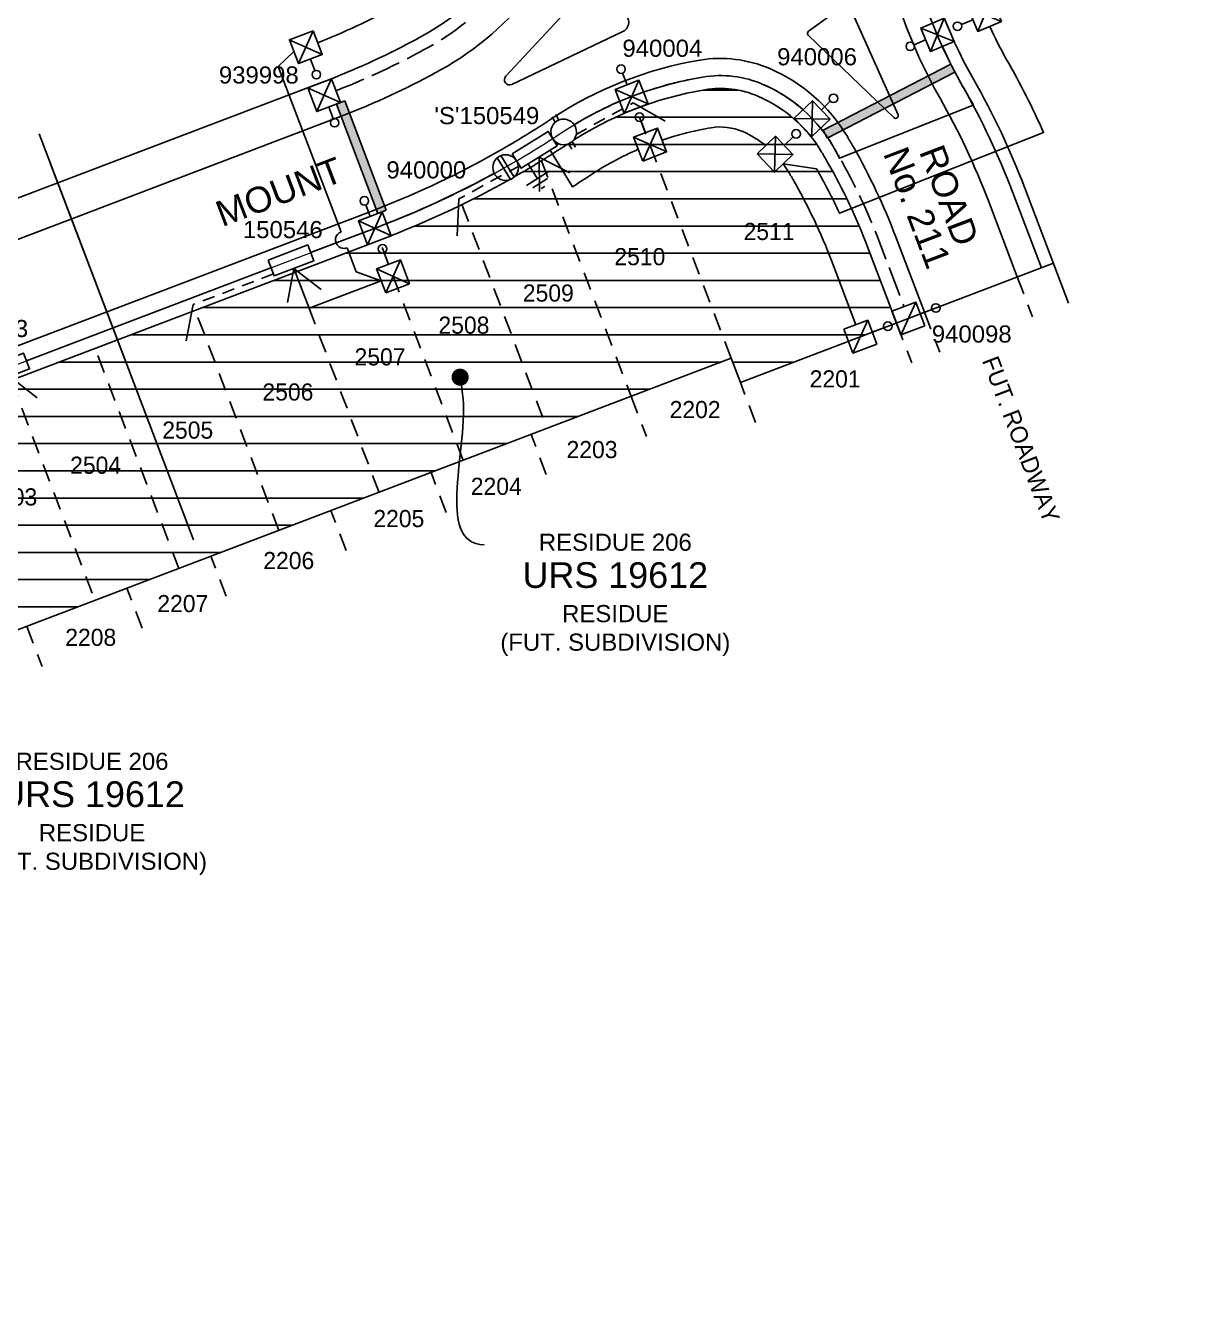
# Model space of a CAD drawing. Header units: metres. Extents: x 303798 to 304438, y 6274082 to 6274908.
# Drawn here: x 304257 to 304393.6, y 6274457.4 to 6274607.6 of the extents above; entities that cross this region are included whole.
import ezdxf
from ezdxf import colors
from ezdxf.entities.mleader import LeaderData, LeaderLine
from ezdxf.enums import TextEntityAlignment as Align
from ezdxf.math import Vec2, Vec3

# ---------------------------------------------------------------- set-up
doc = ezdxf.new("R2010")
doc.units = ezdxf.units.M
doc.header["$LTSCALE"] = 0.7
for name, pattern in [('Cable Exist OH', [1, 1, 0]), ('Cable Exist UG', [8.2, 4, -1.2, 1.8, -1.2]), ('Dash', [5, 3, -2]), ('IE Trench LV', [6.5, 5, -1.5])]:
    doc.linetypes.add(name, pattern=pattern)
doc.layers.get('0').update_dxf_attribs({"color": 6})
for name, color, linetype in [('_User Miscellaneous1', 3, 'Continuous'), ('_User Miscellaneous11', 7, 'Continuous'), ('_User Miscellaneous2', 7, 'Continuous'), ('_User Miscellaneous4', 7, 'Continuous'), ('_User Miscellaneous7', 150, 'Continuous'), ('_User Miscellaneous8', 7, 'Continuous'), ('_User Miscellaneous9', 8, 'Continuous'), ('Cadastre Developer_SP_NEW', 4, 'Continuous'), ('Cadastre Roads_SP_NEW', 8, 'Continuous'), ('Duct_SP_NEW', 2, 'Continuous'), ('Equip_LV_NEW', 5, 'Continuous'), ('Mains_HV_NEW_V17', 2, 'Continuous'), ('Mains_LV_NEW_R6', 2, 'Continuous'), ('Mains_LV_NEW_T84', 2, 'Continuous'), ('Services_SP_NEW_UG', 2, 'Continuous'), ('SupportsUG_SP_LV_NEW', 2, 'Continuous'), ('SupportsUG_SP_LV_SL_NEW', 2, 'Continuous'), ('Trench_SP_NEW', 2, 'Continuous')]:
    doc.layers.add(name, color=color, linetype=linetype)
doc.layers.add('_User Miscellaneous5', color=7, linetype='Continuous', lineweight=35)
doc.layers.add('_User Notes', color=7, linetype='Continuous', plot=False)
doc.styles.add('ARIAL', font='arial.ttf', dxfattribs={"height": 2})
doc.styles.add('Dot', font='dotfont.shx', dxfattribs={"height": 2})
doc.styles.add('POLE_LABEL', font='arial.ttf')
doc.styles.add('SL_LABEL', font='arial.ttf')
doc.styles.get("Standard").update_dxf_attribs({"font": 'arial.ttf'})
doc.styles.add('style1', font='iso3098b.shx')
doc.linetypes.add('Cable New UG', pattern='A,8,-1,["x",style1,S=3.5,R=0,X=0.35,Y=-1],-3.5', length=12.5)
doc.linetypes.add('Cable Z', pattern='A,8,-1,["Z",Standard,S=2.5,R=0,X=0.35,Y=-1.25],-3.5', length=12.5)
doc.linetypes.add('IE Trench HV', pattern='A,8,-2,["/",style1,S=2.5,R=0,X=0.1,Y=-1],-4.5', length=14.5)

# ---------------------------------------------------------------- blocks, each defined once
blk = doc.blocks.new('*U94')
at = {"layer": '_User Miscellaneous7', "lineweight": -3}
for points in [[(-1.332267629550188e-15, -3.029999999999887), (-1.243483668898065e-15, -1.579999999999888)], [(-1.485000000000056, -3.029999999999889), (1.5, -6.014999999999663)]]:
    blk.add_lwpolyline(points, dxfattribs=at)
blk.add_lwpolyline([(-1.485000000000057, -6), (1.485000000000055, -6), (1.485000000000055, -3.029999999999889), (-1.485000000000057, -3.029999999999889)], close=True, dxfattribs=at)
blk.add_circle((-1.212868510052506e-15, -1.079999999999888), 0.5, dxfattribs=at)
at = {"layer": '_User Miscellaneous8', "color": 2, "lineweight": -3}
blk.add_lwpolyline([(-1.485000000000056, 0), (1.485000000000056, 0), (1.485000000000056, 2.970000000000111), (-1.485000000000056, 2.970000000000111)], close=True, dxfattribs=at)
at = {"layer": '_User Miscellaneous9', "color": 2, "lineweight": -3}
blk.add_lwpolyline([(-1.485000000000056, 2.970000000000111), (1.5, -0.01499999999966328)], dxfattribs=at)
at = {"style": 'POLE_LABEL', "flags": 9}
blk.add_attdef('STRUCTURE_PLANT_NUMBER', text='', height=0.2, dxfattribs=at).set_placement((1.640862796996714, 1.727127653827495), align=Align.MIDDLE_LEFT)
for tag, flags, p in [('STREET_CODE', 9, (1.640862796996714, 1.485000000000337)), ('STATE', 9, (1.640862796996714, 0.4850000000003367)), ('OWNED_BY', 9, (1.640862796996714, 1.085000000000337)), ('OPERATED_BY', 9, (1.640862796996714, 0.8850000000003366)), ('COLUMN_TYPE', 9, (1.640862796996714, 1.285000000000337)), ('USAGE', 9, (1.640862796996714, 0.2850000000003368)), ('MAINTAINED_BY', 9, (1.640862796996714, 0.6850000000003367)), ('LEGEND', 9, (1.640862796996714, 0.0850000000003368)), ('Z', 1, (1.640862796996714, -1.314999999999664)), ('SUBURB', 9, (1.640862796996714, -0.3149999999996631)), ('STREETNAME', 9, (1.640862796996714, -0.5149999999996631)), ('PARENT', 9, (1.640862796996714, -0.1149999999996631)), ('LOCATION', 9, (1.640862796996714, -0.714999999999663)), ('NOTES', 9, (1.640862796996714, -0.9149999999996632)), ('LABEL_ALIGNMENT', 9, (1.640862796996714, -1.114999999999663))]:
    blk.add_attdef(tag, text='', height=0.2, dxfattribs=dict(flags=flags)).set_placement(p, align=Align.MIDDLE_LEFT)
at = {"layer": '_User Miscellaneous5', "style": 'ARIAL', "flags": 8}
blk.add_attdef('ASSET_NUM', text='', height=2, dxfattribs=at).set_placement((2, 3.485000000000337), align=Align.MIDDLE_LEFT)
blk = doc.blocks.new('*U51')
at = {"layer": '_User Miscellaneous8', "color": 2}
blk.add_line((0, 0), (-0.0001193550469027471, 1.450000000000001), dxfattribs=at)
blk.add_circle((-0.0001193550469027471, 1.950000000000001), 0.4999999999999998, dxfattribs=at)
for tag, p, flags in [('Z', (0, 0), 1), ('OPERATED_BY', (-6.25491469344312e-17, -9.607168363308126), 9)]:
    blk.add_attdef(tag, p, '', height=0.2, dxfattribs=dict(flags=flags))
at = {"style": 'SL_LABEL', "flags": 9}
blk.add_attdef('STREET_CODE', text='', height=0.2, dxfattribs=at).set_placement((0, -0.2), align=Align.MIDDLE_LEFT)
at = {"flags": 9}
for tag, p in [('OPERATING_VOLTAGE', (0, -1.4)), ('ORIENTATION', (0, -1.6)), ('CONSTRUCTED_VOLTAGE', (0, -0.4)), ('CONTROL_TYPE', (0, -0.6000000000000001)), ('LANTERN_PURPOSE', (0, -0.8)), ('LANTERN_TYPE', (0, -1)), ('NO_PHASES', (0, -1.2)), ('STATE', (0, -2)), ('OWNED_BY', (0, -1.8)), ('CEXIST', (0, -2.4)), ('CNEW', (0, -2.6)), ('CNUMBER', (0, -2.8)), ('CREMOVE', (0, -3)), ('USAGE', (0, -2.2)), ('CREPLACE', (0, -3.200000000000001)), ('LKINGHEIGHT', (0, -3.400000000000001)), ('LBRACKET', (0, -3.600000000000001)), ('LBRACKETVOCAB', (0, -3.800000000000001)), ('LCATEGORY', (0, -4.000000000000001)), ('LCHARGE1', (0, -4.200000000000001)), ('LCHARGE1PERCENT', (0, -4.400000000000001)), ('LCHARGE2', (0, -4.600000000000001)), ('LCHARGE2PERCENT', (0, -4.800000000000002)), ('LCHARGE3', (0, -5.000000000000002)), ('LCHARGE3PERCENT', (0, -5.200000000000002)), ('LEXIST', (0, -5.400000000000002)), ('LLAMP', (0, -5.600000000000002)), ('LLAMPVOCAB', (0, -5.800000000000002)), ('LMAST', (0, -6.000000000000003)), ('LMASTVOCAB', (0, -6.200000000000003)), ('LNEW', (0, -6.400000000000003)), ('LANTNUMBER', (0, -6.600000000000003)), ('LOUTREACH', (0, -7.000000000000004)), ('LOUTREACHVOCAB', (0, -7.200000000000004)), ('LRATECODE', (0, -7.400000000000004)), ('LREMOVE', (0, -7.600000000000004)), ('SUBURB', (0, -8.600000000000001)), ('STREETNAME', (0, -8.8)), ('LREPLACE', (0, -7.800000000000004)), ('LTYPE', (0, -8.000000000000004)), ('LTYPEVOCAB', (0, -8.200000000000003)), ('LEGEND', (0, -8.400000000000002)), ('LOCATION', (0, -9)), ('NOTES', (0, -9.2)), ('MAINTAINED_BY', (-1.09529950305501e-16, -9.862919944927576))]:
    blk.add_attdef(tag, text='', height=0.2, dxfattribs=at).set_placement(p, align=Align.MIDDLE_LEFT)
at = {"layer": '_User Notes', "style": 'SL_LABEL', "flags": 8}
blk.add_attdef('ASSET_NUM', text='', height=2.5, dxfattribs=at).set_placement((2, 2), align=Align.MIDDLE_LEFT)
at = {"layer": '_User Notes', "flags": 8}
blk.add_attdef('LNUMBER', text='', height=2.5, dxfattribs=at).set_placement((1.2, -2.8), align=Align.MIDDLE_LEFT)
blk = doc.blocks.new('*U150')
at = {"layer": '_User Miscellaneous7', "lineweight": -3}
for points in [[(-1.332267629550188e-15, -3.029999999999887), (-1.243483668898065e-15, -1.579999999999888)], [(-1.485000000000056, -3.029999999999889), (1.5, -6.014999999999663)], [(1.485000000000055, -3.029999999999891), (-1.485000000000058, -5.99999999999972)]]:
    blk.add_lwpolyline(points, dxfattribs=at)
blk.add_lwpolyline([(-1.485000000000057, -6), (1.485000000000055, -6), (1.485000000000055, -3.029999999999889), (-1.485000000000057, -3.029999999999889)], close=True, dxfattribs=at)
blk.add_circle((-1.212868510052506e-15, -1.079999999999888), 0.5, dxfattribs=at)
at = {"layer": '_User Miscellaneous8', "color": 2, "lineweight": -3}
blk.add_lwpolyline([(-1.485000000000056, 0), (1.485000000000056, 0), (1.485000000000056, 2.970000000000111), (-1.485000000000056, 2.970000000000111)], close=True, dxfattribs=at)
at = {"layer": '_User Miscellaneous9', "color": 2, "lineweight": -3}
for points in [[(-1.485000000000056, 2.970000000000111), (1.5, -0.01499999999966328)], [(1.485000000000057, 2.970000000000111), (-1.485000000000056, -0.01499999999966306)]]:
    blk.add_lwpolyline(points, dxfattribs=at)
at = {"style": 'POLE_LABEL', "flags": 9}
blk.add_attdef('STRUCTURE_PLANT_NUMBER', text='', height=0.2, dxfattribs=at).set_placement((1.640862796996714, 1.727127653827495), align=Align.MIDDLE_LEFT)
for tag, flags, p in [('STREET_CODE', 9, (1.640862796996714, 1.485000000000337)), ('STATE', 9, (1.640862796996714, 0.4850000000003367)), ('OWNED_BY', 9, (1.640862796996714, 1.085000000000337)), ('OPERATED_BY', 9, (1.640862796996714, 0.8850000000003366)), ('COLUMN_TYPE', 9, (1.640862796996714, 1.285000000000337)), ('USAGE', 9, (1.640862796996714, 0.2850000000003368)), ('MAINTAINED_BY', 9, (1.640862796996714, 0.6850000000003367)), ('LEGEND', 9, (1.640862796996714, 0.0850000000003368)), ('Z', 1, (1.640862796996714, -1.314999999999664)), ('SUBURB', 9, (1.640862796996714, -0.3149999999996631)), ('STREETNAME', 9, (1.640862796996714, -0.5149999999996631)), ('PARENT', 9, (1.640862796996714, -0.1149999999996631)), ('LOCATION', 9, (1.640862796996714, -0.714999999999663)), ('NOTES', 9, (1.640862796996714, -0.9149999999996632)), ('LABEL_ALIGNMENT', 9, (1.640862796996714, -1.114999999999663))]:
    blk.add_attdef(tag, text='', height=0.2, dxfattribs=dict(flags=flags)).set_placement(p, align=Align.MIDDLE_LEFT)
at = {"layer": '_User Miscellaneous5', "style": 'ARIAL', "flags": 8}
blk.add_attdef('ASSET_NUM', text='', height=2, dxfattribs=at).set_placement((2, 3.485000000000337), align=Align.MIDDLE_LEFT)
blk = doc.blocks.new('*U160')
at = {"lineweight": -3}
blk.add_lwpolyline([(-2.269741741257343, 2.678431897353252), (2.664668677332051, 2.285884039230933), (2.507649534058751, 0.3121198714888059), (-2.426760884530644, 0.7046677296111254)], close=True, dxfattribs=at)
for tag, flags, p in [('STREET_CODE', 9, (1.5, 3.5)), ('OWNED_BY', 9, (1.5, 3.3)), ('OPERATED_BY', 9, (1.5, 3.1)), ('STATE', 9, (1.5, 2.7)), ('SUPPORT_TYPE', 9, (1.5, 2.5)), ('SUBURB', 9, (1.5, 1.7)), ('STREETNAME', 9, (1.5, 1.5)), ('USAGE', 9, (1.5, 2.3)), ('MAINTAINED_BY', 9, (1.5, 2.9)), ('LEGEND', 9, (1.5, 2.1)), ('PARENT', 9, (1.5, 1.9)), ('Z', 1, (1.5, 0.8999999999999999)), ('LOCATION', 9, (1.5, 1.3)), ('NOTES', 9, (1.5, 1.1))]:
    blk.add_attdef(tag, text='', height=0.2, dxfattribs=dict(flags=flags)).set_placement(p, align=Align.MIDDLE_LEFT)
at = {"layer": '_User Miscellaneous4', "style": 'ARIAL', "flags": 8}
blk.add_attdef('ASSET_NUM', text='', height=2, dxfattribs=at).set_placement((2, 5.5), align=Align.MIDDLE_LEFT)
blk = doc.blocks.new('A$C1B2C29DD')
at = {"layer": 'Services_SP_NEW_UG', "color": 2, "flags": 128}
for points in [[(0, 0), (-2.099835655535571, 3.443969587795436)], [(0, 0), (2.100164344301447, 3.443969586864114)]]:
    blk.add_lwpolyline(points, dxfattribs=at)
blk = doc.blocks.new('*U161')
at = {"layer": 'Services_SP_NEW_UG', "color": 2, "flags": 128}
blk.add_lwpolyline([(-12.39604850631105, -2.505189682495449), (-15.1349093271153, 0.8290446428751113)], dxfattribs=at)
at = {"layer": 'Services_SP_NEW_UG', "color": 2, "linetype": 'Dash', "ltscale": 0.7, "flags": 128}
blk.add_lwpolyline([(-2.344658432524632, -1.087958543766132), (-12.39604850631105, -2.505189682495449)], dxfattribs=at)
blk = doc.blocks.new('*U49')
at = {"lineweight": -3}
blk.add_lwpolyline([(-2.475000000253518, 2.489999999901675), (2.47499999974648, 2.490000000405661), (2.474999999948074, 0.5100000000983247), (-2.475000000051924, 0.5099999995943391)], close=True, dxfattribs=at)
for tag, flags, p in [('STREET_CODE', 9, (1.5, 3.5)), ('OWNED_BY', 9, (1.5, 3.3)), ('OPERATED_BY', 9, (1.5, 3.1)), ('STATE', 9, (1.5, 2.7)), ('SUPPORT_TYPE', 9, (1.5, 2.5)), ('SUBURB', 9, (1.5, 1.7)), ('STREETNAME', 9, (1.5, 1.5)), ('USAGE', 9, (1.5, 2.3)), ('MAINTAINED_BY', 9, (1.5, 2.9)), ('LEGEND', 9, (1.5, 2.1)), ('PARENT', 9, (1.5, 1.9)), ('Z', 1, (1.5, 0.8999999999999999)), ('LOCATION', 9, (1.5, 1.3)), ('NOTES', 9, (1.5, 1.1))]:
    blk.add_attdef(tag, text='', height=0.2, dxfattribs=dict(flags=flags)).set_placement(p, align=Align.MIDDLE_LEFT)
at = {"layer": '_User Miscellaneous4', "style": 'ARIAL', "flags": 8}
blk.add_attdef('ASSET_NUM', text='', height=2, dxfattribs=at).set_placement((2, 5.5), align=Align.MIDDLE_LEFT)
blk = doc.blocks.new('*U159')
at = {"layer": 'Services_SP_NEW_UG', "color": 2, "flags": 128}
blk.add_lwpolyline([(12.50924419110855, -0.7500000009313226), (14.75576176115759, 2.933970131911337)], dxfattribs=at)
at = {"layer": 'Services_SP_NEW_UG', "color": 2, "linetype": 'Dash', "ltscale": 0.7, "flags": 128}
blk.add_lwpolyline([(2.472838685207535, -0.7500000009313226), (12.50924419110855, -0.7500000009313226)], dxfattribs=at)
blk = doc.blocks.new('_Dot')
at = {"color": 0, "linetype": 'ByBlock', "lineweight": -2}
blk.add_line((-0.5, 0), (-1, 0), dxfattribs=at)
at = {"color": 0, "linetype": 'ByBlock', "const_width": 0.5}
blk.add_lwpolyline([(-0.25, 0, 1), (0.25, 0, 1)], format="xyb", close=True, dxfattribs=at)
blk = doc.blocks.new('*U100')
blk.add_wipeout([(-1.0561652814684355, -0.4433302795005014), (-1.1802729356424702, -0.5840350457633803), (-1.2857669805605465, -0.7391851265255114), (-1.3709837121152195, -0.9063337123311115), (-1.434579211543863, -1.0828447701322994), (-1.4755505398303783, -1.2659346151049564), (-1.493251554652601, -1.4527158110212919), (-1.4874031004327124, -1.640242706844027), (-1.4580974107874554, -1.8255578914028994), (-1.4057966539489077, -2.0057388335354904), (-1.33132564409537, -2.1779439721494915), (-1.2358588335390583, -2.339457529338597), (-1.1209017909115528, -2.4877323398224114), (-0.9882674574470995, -2.620430021264527), (-0.8400475558163417, -2.735457851958849), (-0.6785796024102748, -2.831001774301032), (-0.5064100433103919, -2.9055550035605684), (-0.32625409531280763, -2.9579417907760943), (-0.1409529253373908, -2.98733596501887), (0.04657115647179316, -2.99327396260186), (0.2333607833231564, -2.975662137755992), (0.41647017121853835, -2.93477823947988), (0.593011575726583, -2.8712670312721946), (0.7602008334374752, -2.786130122826128), (0.9154012698830927, -2.680710174046199), (1.0561652814684412, -2.5566697204994906), (1.180272935642475, -2.4159649542366117), (1.285766980560551, -2.2608148734744797), (1.370983712115223, -2.09366628766888), (1.434579211543866, -1.9171552298676917), (1.4755505398303803, -1.7340653848950343), (1.4932515546526024, -1.5472841889786988), (1.4874031004327126, -1.359757293155964), (1.458097410787455, -1.1744421085970917), (1.4057966539489064, -0.9942611664645007), (1.331325644095368, -0.8220560278505), (1.2358588335390557, -0.6605424706613952), (1.1209017909115497, -0.5122676601775815), (0.9882674574470955, -0.37956997873546694), (0.8400475558163374, -0.2645421480411452), (0.6785796024102699, -0.16899822569896283), (0.5064100433103869, -0.09444499643942716), (0.32625409531280236, -0.04205820922390213), (0.14095292533738527, -0.012664034981126449), (-0.04657115647179868, -0.0067260373981374855), (-0.23336078332316162, -0.024337862244006025), (-0.41647017121854235, -0.06522176052011819), (-0.5930115757265856, -0.12873296872780404), (-0.7602008334374762, -0.2138698771738703), (-0.9154012698830924, -0.31928982595379907)])
for p, q in [((-1.479020000000004, -1.249999999999997), (1.479019999999998, -1.249999999999998)), ((-1.479020000000004, -1.749999999999997), (1.479019999999998, -1.749999999999998))]:
    blk.add_line(p, q)
blk.add_circle((0, -1.5), 1.5)
for tag, flags, p in [('ACTUAL_STATUS', 9, (1.5, 0)), ('STATE', 9, (1.5, -1)), ('SWITCH_TYPE', 9, (1.5, -1.2)), ('OPERATING_VOLTAGE', 9, (1.5, -0.6000000000000001)), ('ORIENTATION', 9, (1.5, -0.8)), ('CONSTRUCTED_VOLTAGE', 9, (1.5, -0.2)), ('USAGE', 9, (1.5, -1.4)), ('NO_PHASES', 9, (1.5, -0.4)), ('NOTES', 9, (1.5, -1.6)), ('TYPE', 9, (1.5, -2.6)), ('Z', 1, (1.5, -2.8)), ('OWNED_BY', 9, (1.5, -1.8)), ('OPERATED_BY', 9, (1.5, -2)), ('MAINTAINED_BY', 9, (1.5, -2.2)), ('NUMBER_OF_PHASES', 9, (1.5, -2.4))]:
    blk.add_attdef(tag, text='', height=0.2, dxfattribs=dict(flags=flags)).set_placement(p, align=Align.MIDDLE_LEFT)
blk = doc.blocks.new('*U101')
blk.add_wipeout([(-1.16781979291914, -0.5682098244421976), (-1.2753954607472182, -0.7219238991556574), (-1.3628573802749944, -0.887908698779567), (-1.4288262247842973, -1.0635465438693417), (-1.4722616261893378, -1.246067520686954), (-1.492478582262907, -1.4325931643952434), (-1.489158259530701, -1.620181854167912), (-1.4623530214656708, -1.8058752043071928), (-1.4124856026847754, -1.9867447197535584), (-1.3403424421715415, -2.159937980202209), (-1.2470612806634975, -2.3227236244752305), (-1.1341132178010909, -2.472534425719007), (-1.0032795120075635, -2.607007778105289), (-0.8566234889795473, -2.7240229565364578), (-0.6964580018082551, -2.8217345617471747), (-0.5253089559046028, -2.8986016233531835), (-0.3458754739619754, -2.9534119018747997), (-0.16098732917897446, -2.985301006477665), (0.026439681954347923, -2.993766026932564), (0.2134497235089498, -2.978673464810165), (0.39709353541513115, -2.940261338830997), (0.5744749450556361, -2.879135431168045), (0.7427965416379158, -2.7962597338999995), (0.8994037930334197, -2.6929412462803204), (1.0418269093350034, -2.5708093625782418), (1.167819792919145, -2.4317901755577975), (1.275395460747223, -2.2780761008443364), (1.3628573802749981, -2.112091301220427), (1.4288262247843002, -1.9364534561306517), (1.47226162618934, -1.7539324793130389), (1.4924785822629085, -1.5674068356047495), (1.4891582595307011, -1.3798181458320808), (1.4623530214656706, -1.1941247956928005), (1.4124856026847743, -1.013255280246435), (1.3403424421715397, -0.8400620197977844), (1.2470612806634955, -0.6772763755247633), (1.134113217801088, -0.5274655742809875), (1.00327951200756, -0.3929922218947066), (0.8566234889795431, -0.2759770434635387), (0.6964580018082507, -0.17826543825282215), (0.5253089559045979, -0.10139837664681384), (0.34587547396197027, -0.046588098125198485), (0.16098732917896916, -0.014698993522333836), (-0.026439681954353214, -0.00623397306743545), (-0.21344972350895505, -0.021326535189835738), (-0.39709353541513503, -0.05973866116900339), (-0.5744749450556385, -0.12086456883195584), (-0.7427965416379166, -0.2037402661000014), (-0.8994037930334196, -0.30705875371968006), (-1.0418269093350023, -0.4291906374217582)])
for p, q in [((-1.473103866215909, -1.251000000000014), (-2.220103866215937, -1.251000000000014)), ((1.473103866215908, -1.251000000000015), (2.220103866215936, -1.251000000000015)), ((-1.473103866215909, -1.748999999999985), (-2.220103866215937, -1.748999999999985)), ((1.473103866215908, -1.748999999999986), (2.220103866215936, -1.748999999999986))]:
    blk.add_line(p, q)
blk.add_lwpolyline([(1.493999999999914, -1.5, 1), (-1.493999999999915, -1.5, 1)], format="xyb", close=True)
for tag, p, flags in [('Z', (0, 0), 1), ('ORIENTATION', (0, 0), 9), ('USAGE', (0, -0.2), 9), ('NOTES', (0, -0.4), 9)]:
    blk.add_attdef(tag, p, '', height=0.2, dxfattribs=dict(flags=flags))
blk = doc.blocks.new('Earth')
for p, q in [((0, -2.044043321), (0, 0)), ((-1.5, -2.044043321), (1.5, -2.044043321)), ((-1, -2.644043320999998), (1, -2.644043320999998)), ((-0.25, -3.244043320999999), (0.25, -3.244043320999999))]:
    blk.add_line(p, q)
blk = doc.blocks.new('*U187')
at = {"layer": 'Services_SP_NEW_UG', "color": 2, "flags": 128}
blk.add_lwpolyline([(10.61061010264513, 0.7056119355710684), (12.33301150074962, 4.661848854162206)], dxfattribs=at)
at = {"layer": 'Services_SP_NEW_UG', "color": 2, "linetype": 'Dash', "ltscale": 0.7, "flags": 128}
blk.add_lwpolyline([(2.551354781543504, -0.4053416707378091), (10.61061010264513, 0.7056119355710684)], dxfattribs=at)

msp = doc.modelspace()

# ---------------------------------------------------------------- hatches: boundary and pattern name
at = {"layer": '_User Miscellaneous11'}
h = msp.add_hatch(color=256, dxfattribs=at)
h.dxf.hatch_style = 1
h.paths.add_polyline_path([(304350.1251349893, 6274595.427859612), (304350.6025038332, 6274594.503890464), (304365.509832781, 6274602.205764927), (304365.0324639371, 6274603.129734075)])
h = msp.add_hatch(dxfattribs=at)
h.set_pattern_fill('ANSI31', color=3, angle=315)
h.set_pattern_definition([(0, (0, 0), (1.110223024625157e-15, 3.175), [])])
edge = h.paths.add_edge_path()
edge.add_line((304228.6395188274, 6274526.649127177), (304339.3953453249, 6274568.7846242))
edge.add_line((304339.3953453249, 6274568.7846242), (304340.4620690001, 6274565.980671002))
edge.add_line((304340.4620690001, 6274565.980671002), (304358.6877059998, 6274572.914357001))
edge.add_line((304358.6877059998, 6274572.914357001), (304355.3082207931, 6274581.797559532))
edge.add_arc((304289.2285811446, 6274556.658521682), 70.70000000075456, 20.82858950093782, 29.67787533397232)
edge.add_line((304350.6543509969, 6274591.663732696), (304350.6543072404, 6274591.663809478))
edge.add_arc((304289.22858113, 6274556.658521709), 70.69999999994053, 29.67794692865807, 30.80997733395643)
edge.add_arc((304336.1658658796, 6274584.649838227), 16.04999999935562, 30.80997735630256, 66.71619210018127)
edge.add_arc((304338.1422955257, 6274589.242628867), 11.04999999848923, 66.71619210980853, 99.45441311312356)
edge.add_arc((304343.0701802424, 6274559.650130622), 41.05000000088207, 99.45441310053744, 123.5760526214781)
edge.add_arc((304259.9173812806, 6274684.918811955), 109.3050148737832, 302.3273033042632, 303.57602395723063, ccw=False)
edge.add_arc((304259.9201091649, 6274684.914603557), 109.2999999983314, 298.91163521684234, 302.327274672163, ccw=False)
edge.add_line((304312.7623042542, 6274589.2370596), (304312.7622085767, 6274589.237006756))
edge.add_arc((304259.92010916, 6274684.914603558), 109.30000000252, 290.86811877145675, 298.91157792285, ccw=False)
edge.add_line((304298.8547499474, 6274582.784374207), (304222.5998371389, 6274553.774242012))
edge.add_line((304222.5998371389, 6274553.774242012), (304220.2835300001, 6274548.613378))
edge.add_line((304220.2835300001, 6274548.613378), (304228.6395188276, 6274526.649127177))
h.paths.add_polyline_path([(304340.4889875245, 6274582.245274971), (304345.9889875249, 6274582.245274971), (304345.9889875249, 6274584.945274972), (304340.4889875245, 6274584.945274972)], flags=24)
h.paths.add_polyline_path([(304325.4013006559, 6274579.303974536), (304331.5013006562, 6274579.303974536), (304331.5013006562, 6274582.003974537), (304325.4013006559, 6274582.003974537)], flags=24)
h.paths.add_polyline_path([(304314.7142174058, 6274575.057568842), (304321.4142174062, 6274575.057568842), (304321.4142174062, 6274577.757568843), (304314.7142174058, 6274577.757568843)], flags=24)
h.paths.add_polyline_path([(304304.8640338928, 6274571.307568842), (304311.5240338931, 6274571.307568842), (304311.5240338931, 6274574.007568843), (304304.8640338928, 6274574.007568843)], flags=24)
h.paths.add_polyline_path([(304295.0640338928, 6274567.607568842), (304301.7640338932, 6274567.607568842), (304301.7640338932, 6274570.307568843), (304295.0640338928, 6274570.307568843)], flags=24)
h.paths.add_polyline_path([(304284.3090338928, 6274563.507568842), (304290.9890338932, 6274563.507568842), (304290.9890338932, 6274566.207568843), (304284.3090338928, 6274566.207568843)], flags=24)
h.paths.add_polyline_path([(304272.6115338928, 6274559.057568842), (304279.2915338932, 6274559.057568842), (304279.2915338932, 6274561.757568843), (304272.6115338928, 6274561.757568843)], flags=24)
h.paths.add_polyline_path([(304261.8562949346, 6274554.957568842), (304268.556294935, 6274554.957568842), (304268.556294935, 6274557.657568843), (304261.8562949346, 6274557.657568843)], flags=24)
h.paths.add_polyline_path([(304252.0640338928, 6274551.257568842), (304258.6840338932, 6274551.257568842), (304258.6840338932, 6274553.957568843), (304252.0640338928, 6274553.957568843)], flags=24)
h.paths.add_polyline_path([(304242.2623998075, 6274547.507568842), (304248.9623998079, 6274547.507568842), (304248.9623998079, 6274550.207568843), (304242.2623998075, 6274550.207568843)], flags=24)
h.paths.add_polyline_path([(304229.3540338928, 6274542.207568842), (304235.4540338932, 6274542.207568842), (304235.4540338932, 6274544.907568843), (304229.3540338928, 6274544.907568843)], flags=24)
h = msp.add_hatch(color=256, dxfattribs=at)
h.dxf.hatch_style = 1
h.paths.add_polyline_path([(304298.1522255016, 6274585.694781229), (304299.124259836, 6274586.06457746), (304294.2671322006, 6274598.831865038), (304293.2950978662, 6274598.462068806)])

# ---------------------------------------------------------------- linework, layer by layer
at = {"layer": '_User Miscellaneous1', "color": 2, "flags": 128}
msp.add_lwpolyline([(304274.6997565641, 6274552.60656934), (304258.5901436502, 6274594.978291619)], dxfattribs=at)
at = {"layer": '_User Miscellaneous2', "color": 2, "flags": 128}
msp.add_lwpolyline([(304276.6081509154, 6274547.587084646), (304259.8446316681, 6274591.678720227)], dxfattribs=at)
at = {"layer": 'Cadastre Developer_SP_NEW', "color": 8, "linetype": 'Dash'}
for p, q in [((304339.3953453249, 6274568.7846242), (304328.2995449927, 6274597.950663704)), ((304307.9575328206, 6274586.73672454), (304317.89843, 6274560.606425)), ((304308.084623, 6274556.872901), (304298.306345, 6274582.575747)), ((304298.270817, 6274553.139376001), (304288.492539, 6274578.842222)), ((304286.587714, 6274548.694704), (304276.809436, 6274574.39755)), ((304274.904612, 6274544.250032), (304265.126333, 6274569.952878)), ((304255.312527, 6274566.219353), (304265.090805, 6274540.516507)), ((304342.239936562, 6274561.307429414), (304340.4620689996, 6274565.980671002)), ((304327.712243, 6274564.339948), (304329.4901093078, 6274559.666710115)), ((304317.8070067326, 6274555.222037998), (304316.02914, 6274559.895277)), ((304306.1239045532, 6274550.777366032), (304304.346038, 6274555.450605)), ((304294.4408016453, 6274546.332693789), (304292.662935, 6274551.005933)), ((304280.4210779399, 6274540.999087015), (304278.643211, 6274545.672327)), ((304270.6072721113, 6274537.265562564), (304268.829405, 6274541.938802999)), ((304257.146296, 6274537.494129), (304258.9241633739, 6274532.820888103))]:
    msp.add_line(p, q, dxfattribs=at)
at = {"layer": 'Cadastre Developer_SP_NEW'}
for points in [[(304250.1445020001, 6274090.015899), (304250.1445020001, 6274090.015899), (304164.8024242943, 6274134.451108333, -0.1309128581634644), (304133.4484674423, 6274163.102687082), (304120.6163218541, 6274183.120058878, 0.1309866991054219), (304098.7487420001, 6274203.097039), (303813.6612871489, 6274351.428642238), (303833.9887420001, 6274382.551649, -0.15848069610943), (303938.4146525789, 6274466.630458742), (304215.6304987721, 6274572.093311931), (304291.872874747, 6274601.098669681, 0.03126017650250373), (304302.0732978462, 6274605.73633202, 0.003846230326386521), (304303.2864851888, 6274606.394240401, 0.2137774504197606), (304318.0593361429, 6274626.030871051, -0.3189525170488182), (304336.7493622581, 6274642.741010003, 0.2093755581777437), (304361.0863683324, 6274656.831343163, 0.1477357155156638), (304370.7253444029, 6274684.093528111), (304375.4981748663, 6274786.664539211)], [(304393.5786113568, 6274785.823221015), (304388.422059388, 6274675.005802861, -0.001140627997092661), (304388.4086444878, 6274674.731010999), (304388.4086383473, 6274674.730890845, -0.2011714967644249), (304368.2034695218, 6274632.699989985), (304367.601773936, 6274632.173308906), (304365.9862028591, 6274630.777965056, 0.1259318083794365), (304361.7241000499, 6274624.652033641, 0.1318803790644011), (304361.2294178029, 6274619.46460719, 0.08792643031406669), (304367.6832772926, 6274601.368147631, -0.03863149415453542), (304373.6273288144, 6274588.766797747), (304378.784680054, 6274575.210360561)], [(304228.6395188276, 6274526.649127177), (304220.2835300001, 6274548.613378), (304222.5998371389, 6274553.774242012), (304298.8547499474, 6274582.784374207, 0.03511062831369914), (304312.7622085767, 6274589.237006756), (304312.7623042542, 6274589.2370596, 0.01490464217256728), (304318.3687936348, 6274592.555298215, 0.00544862562575161), (304320.3677497944, 6274593.851039262, -0.1056408809581134), (304336.3271913189, 6274600.142532384, -0.1438270527247885), (304342.5102050367, 6274599.39269618, -0.1579649866837261), (304349.9507409019, 6274592.870526799, -0.004939454621984435), (304350.6543072404, 6274591.663809478), (304350.6543509969, 6274591.663732696, -0.03863149415114471), (304355.3082207931, 6274581.797559532), (304358.6877059998, 6274572.914357001)]]:
    msp.add_lwpolyline(points, format="xyb", dxfattribs=at)
at = {"layer": 'Cadastre Developer_SP_NEW', "color": 8, "linetype": 'Dash'}
for points in [[(304317.2450445735, 6274591.853646223), (304327.7122430002, 6274564.339948)], [(304372.8008944396, 6274578.283520071), (304374.5787613314, 6274573.610278228)], [(304361.9589748432, 6274574.158864997), (304363.7368417351, 6274569.485623155)], [(304358.6877059998, 6274572.914357001), (304360.4655728916, 6274568.241115158)]]:
    msp.add_lwpolyline(points, dxfattribs=at)
at = {"layer": 'Cadastre Developer_SP_NEW'}
msp.add_lwpolyline([(304228.6395188274, 6274526.649127177), (304339.3953453249, 6274568.7846242), (304340.4620690001, 6274565.980671002), (304377.0068125975, 6274579.883602188)], dxfattribs=at)
at = {"layer": 'Cadastre Roads_SP_NEW'}
for points in [[(304217.2305805098, 6274567.887394857), (304293.4758562981, 6274596.893856945, 0.03126017650161624), (304304.1880063087, 6274601.764177929, 0.00384623032702824), (304305.4620558925, 6274602.455091747, 0.2137774504189925), (304322.4471474221, 6274625.032316007, -0.318952517038919), (304337.2524106036, 6274638.269215915, 0.3672151394547799), (304372.3296280395, 6274675.552734829, 0.001140627999512658), (304372.3394611836, 6274675.754157721), (304377.4960131525, 6274786.571575875)], [(304389.0834752128, 6274786.032388522), (304383.9269232439, 6274675.214970368, -0.001140627994408068), (304383.9145094557, 6274674.960685361), (304383.9145037597, 6274674.960573906, -0.2011714967764602), (304365.2171833696, 6274636.066307709), (304364.6603904376, 6274635.578931186), (304363.0448193607, 6274634.183587336, 0.1259318083787415), (304357.5083336518, 6274626.225982076, 0.1318803790369585), (304356.792151891, 6274618.715827365, 0.08792643031665055), (304363.7735748268, 6274599.140093182, -0.03863149415137158), (304369.4214111564, 6274587.166717546), (304372.8006065444, 6274578.284276823)], [(304221.3553291207, 6274557.045510846), (304297.6079865188, 6274586.054784114, 0.03511062831392257), (304311.0701010931, 6274592.300790735), (304311.0701937068, 6274592.300841886, 0.0149046421728409), (304316.4971523204, 6274595.512824004, 0.005448625625753608), (304318.4320979901, 6274596.767072886, -0.105640880957176), (304335.7522714345, 6274603.594990512, -0.1438270527249441), (304343.8937057878, 6274602.607649628, -0.1579649866726065), (304352.9567884146, 6274594.66320032, -0.004939454622606119), (304353.6951847699, 6274593.396744518), (304353.6952306926, 6274593.396663935, -0.03863149415387644), (304358.5794900826, 6274583.042066356), (304361.9592181463, 6274574.158225459)]]:
    msp.add_lwpolyline(points, format="xyb", dxfattribs=at)
at = {"layer": 'Cadastre Roads_SP_NEW', "flags": 128}
for points in [[(304323.514788068, 6274612.973687084, -0.4655825995725109), (304323.973405848, 6274612.951239137), (304327.1812611023, 6274608.735146611, -0.4763881895012263), (304326.7405251609, 6274606.924306066), (304313.7649955886, 6274600.769805084, -0.359643208069078), (304313.0240135827, 6274600.95710726, -0.359643206370632), (304313.0681279962, 6274601.720121252), (304323.514788068, 6274612.973687084)], [(304348.3926278767, 6274606.507286875, -0.4688062472694556), (304348.4259053124, 6274606.967289101), (304351.8367977911, 6274609.411713475, -0.4742687140143862), (304353.6309275618, 6274608.926959072), (304358.8753972833, 6274597.221046403, -0.3591253578121885), (304358.7741852498, 6274596.852989316, -0.3591253609433668), (304358.3935874081, 6274596.88223278), (304348.3926278767, 6274606.507286875)]]:
    msp.add_lwpolyline(points, format="xyb", dxfattribs=at)
at = {"layer": 'Duct_SP_NEW'}
for p, q in [((304350.1251349893, 6274595.427859612), (304365.0324639371, 6274603.129734075)), ((304365.0324639371, 6274603.129734075), (304365.2711483591, 6274602.667749501)), ((304365.5098327811, 6274602.205764927), (304365.2711483591, 6274602.667749501)), ((304350.6025038333, 6274594.503890464), (304365.5098327811, 6274602.205764927)), ((304293.29509786615, 6274598.462068806), (304293.7811150334, 6274598.646966922)), ((304298.1522255016, 6274585.694781229), (304293.29509786615, 6274598.462068806)), ((304294.2671322006, 6274598.831865038), (304293.7811150334, 6274598.646966922)), ((304299.12425983604, 6274586.06457746), (304294.2671322006, 6274598.831865038)), ((304350.1251349893, 6274595.427859612), (304350.3638194113, 6274594.965875038)), ((304350.6025038333, 6274594.503890464), (304350.3638194113, 6274594.965875038)), ((304299.12425983604, 6274586.06457746), (304298.6382426688, 6274585.879679345)), ((304298.1522255016, 6274585.694781229), (304298.6382426688, 6274585.879679345))]:
    msp.add_line(p, q, dxfattribs=at)
at = {"layer": 'Mains_LV_NEW_R6', "color": 2, "linetype": 'Cable Z', "flags": 128}
for points in [[(304291.123012758, 6274605.633953079, 0.028581561181552), (304299.9586195679, 6274609.708502179, 0.003846230326002003), (304301.1109164755, 6274610.333390152, 0.1181352847963249), (304309.9057801905, 6274618.360402556, 0.0838203339911475)], [(304345.4734599841, 6274591.488784929), (304349.3510740132, 6274590.921123033), (304349.3511226021, 6274590.921037771, -0.0211456790111784), (304352.0303790481, 6274585.720080666), (304375.8654552478, 6274595.143480377, 0.02499224383564334), (304371.5929797583, 6274603.59620208, -0.0218561580879495), (304369.5756851143, 6274607.525861511, -0.0218561580879495)], [(304331.3151333528, 6274594.258243519, -0.04062853393653088), (304337.0663740265, 6274595.703657648, -0.1438270526636338), (304340.7314183587, 6274595.259184605, -0.06832545970186903), (304343.4217490559, 6274593.636197853, -0.06832545970186903)], [(304318.2521070318, 6274593.072905795), (304320.8743417169, 6274588.815619145, 0.005190390269748905), (304322.8564690175, 6274590.101869137, -0.04435308772039836), (304328.544059446, 6274593.189576403, -0.04435308772039836)], [(304345.4734599834, 6274591.488784929, -0.02399142640270279), (304346.085822671, 6274590.565660845, -0.004939454624633347), (304346.7446075588, 6274589.435750144), (304346.7446491839, 6274589.435677101, -0.03863149415326535), (304351.1023031771, 6274580.19747922), (304353.9538728521, 6274572.701937915)]]:
    msp.add_lwpolyline(points, format="xyb", dxfattribs=at)
for points in [[(304293.8386028944, 6274583.550853508), (304286.4903360554, 6274602.866227167), (304288.3437389213, 6274604.58675362)], [(304298.523809173, 6274577.827783296), (304295.6143603852, 6274578.883165165), (304294.5497508222, 6274581.681557216)], [(304288.3338167343, 6274579.28569147), (304290.1013514301, 6274574.639618049)], [(304290.1013514301, 6274574.639618049), (304298.5184775321, 6274577.841797843)]]:
    msp.add_lwpolyline(points, dxfattribs=at)
at = {"layer": 'Mains_LV_NEW_R6', "color": 2, "linetype": 'Cable Z'}
msp.add_arc((304294.1941768581, 6274582.616205362), 1, 110.8286253810183, 290.828625402838, dxfattribs=at)
at = {"layer": 'Mains_LV_NEW_T84', "linetype": 'Cable New UG', "flags": 128}
for points in [[(304377.3058977632, 6274793.24788541), (304377.1628184472, 6274790.173014257), (304392.2429508033, 6274789.492985309), (304387.3425664131, 6274684.098561784), (304386.9104183493, 6274674.804027011, -0.2011306546153836), (304367.2123817285, 6274633.825947142, -0.001833926151483942), (304365.0078643401, 6274631.915002321, 0.1259751033643294), (304360.3188445839, 6274625.176683119, 0.1318803789941929), (304359.7503291655, 6274619.215013916, 0.0879264303095153), (304366.3800431372, 6274600.625462815)], [(304318.5429794606, 6274594.448033758, 0.002760265479288758), (304319.5381847354, 6274595.100767958, -0.1056408809739127), (304336.0807970829, 6274601.622157296, -0.1438270526629226), (304343.1031339299, 6274600.770533373, -0.1823917968039688), (304352.0233969978, 6274592.169226953), (304367.6371634962, 6274598.342262083, 0.0073382525408841), (304366.3800431372, 6274600.625462815)], [(304297.1026120193, 6274583.722679495), (304298.3213889216, 6274584.186346395, 0.04123059115454409), (304314.3281224638, 6274591.852189929)]]:
    msp.add_lwpolyline(points, format="xyb", dxfattribs=at)
for points in [[(304290.2813622917, 6274581.127628907), (304297.1026120193, 6274583.722679495)], [(304257.1046873553, 6274568.495982715), (304285.6548539703, 6274579.367537484)]]:
    msp.add_lwpolyline(points, dxfattribs=at)
at = {"layer": 'Trench_SP_NEW', "linetype": 'IE Trench LV', "flags": 128}
for points in [[(304293.256579174, 6274600.025741856, 0.02875872627902355), (304302.7782006671, 6274604.412280655, 0.003846230326007085), (304304.0116747667, 6274605.081190486, 0.1200540706300122), (304315.0051152486, 6274615.191342097)], [(304349.8354718873, 6274595.656398615, -0.03505408110746652), (304351.2390469788, 6274593.63881545, -0.004939454623032223), (304351.9575404676, 6274592.406495923), (304351.957583748, 6274592.406419977, -0.03863149415208577), (304356.7101933457, 6274582.3309196), (304359.5617630627, 6274574.835378185)]]:
    msp.add_lwpolyline(points, format="xyb", dxfattribs=at)
at = {"layer": 'Trench_SP_NEW', "linetype": 'IE Trench HV', "flags": 128}
for points in [[(304364.0499596399, 6274605.181900945, 0.02263607282450462), (304366.3800431373, 6274600.625462814, -0.03863149415382756), (304372.2253562617, 6274588.23343768), (304375.6217989882, 6274579.356693336)], [(304329.154678032, 6274599.860344518, -0.04206422346714331), (304336.0807970829, 6274601.622157296, -0.1438270527240362), (304343.1031339297, 6274600.770533373, -0.07943881281905207), (304347.7837609595, 6274597.803811539)], [(304367.6446779949, 6274598.328123971, 0.007383331158267081), (304366.3800431372, 6274600.625462815)], [(304299.159385927, 6274584.509822266, 0.0330248923321493), (304312.0370196551, 6274590.550057033), (304312.0371027681, 6274590.550102937, 0.006111497178809959), (304314.3281107611, 6274591.852208671)]]:
    msp.add_lwpolyline(points, format="xyb", dxfattribs=at)
at = {"layer": 'Trench_SP_NEW', "linetype": 'IE Trench HV', "ltscale": 0.8, "flags": 128}
msp.add_lwpolyline([(304318.5429764211, 6274594.448038626, 0.002760020543483021), (304319.5381853607, 6274595.100768373, -0.0457894251094268), (304326.38360414, 6274598.791677364)], format="xyb", dxfattribs=at)
at = {"layer": 'Trench_SP_NEW', "linetype": 'IE Trench HV', "ltscale": 0.6, "flags": 128}
msp.add_lwpolyline([(304290.2813622917, 6274581.127628907), (304296.3850334859, 6274583.449686617)], dxfattribs=at)
at = {"layer": 'Trench_SP_NEW', "linetype": 'IE Trench HV', "flags": 128}
for points in [[(304257.1013535988, 6274568.504751206), (304285.6548539703, 6274579.367537484)], [(304360.0844545258, 6274573.461436572), (304360.0895184342, 6274573.448137761)]]:
    msp.add_lwpolyline(points, dxfattribs=at)

# ---------------------------------------------------------------- block references
at = {"layer": 'Services_SP_NEW_UG'}
for name, p, rotation in [('*U161', (304317.2450445735, 6274591.853646223), 200.8286114980973), ('*U159', (304288.5150599934, 6274578.808982993), 200.816666690084)]:
    msp.add_blockref(name, p, dxfattribs=dict(at, rotation=rotation))
at = {"layer": 'Services_SP_NEW_UG', "color": 2, "rotation": 211.6311672948156}
msp.add_blockref('A$C1B2C29DD', (304316.9749364742, 6274592.286244898), dxfattribs=at)
at = {"layer": 'SupportsUG_SP_LV_NEW'}
ref = msp.add_blockref('*U49', (304288.5150599617, 6274578.808983076), dxfattribs=dict(at, rotation=20.81666668134831))
ref.add_attrib('ASSET_NUM_001', '150546', (304282.3759035583, 6274582.815958023), dxfattribs={"layer": '_User Miscellaneous4', "height": 2, "style": 'ARIAL'})
at = {"layer": 'SupportsUG_SP_LV_NEW', "rotation": 200.8166666813483}
for p in [(304288.3338167343, 6274579.28569147), (304255.1538047342, 6274566.662822469)]:
    msp.add_blockref('A$C1B2C29DD', p, dxfattribs=at)
at = {"layer": 'SupportsUG_SP_LV_NEW'}
ref = msp.add_blockref('*U49', (304255.3350479617, 6274566.186114076), dxfattribs=dict(at, rotation=20.81666668134831))
ref.add_attrib('ASSET_NUM_001', '150543', (304247.986773662, 6274571.269122279), dxfattribs={"layer": '_User Miscellaneous4', "height": 2, "style": 'ARIAL'})
at = {"layer": 'SupportsUG_SP_LV_SL_NEW', "ltscale": 0.5}
ref = msp.add_blockref('*U150', (304364.8329986883, 6274607.127138984), dxfattribs=dict(at, rotation=112.9861982651665))
ref.add_attrib('ASSET_NUM_001', '940010', (304364.8125085686, 6274611.331004975), dxfattribs={"layer": '_User Miscellaneous5', "height": 2, "style": 'ARIAL'})
ref = msp.add_blockref('*U150', (304291.3371078644, 6274600.894844579), dxfattribs=dict(at, rotation=200.8286253919215))
ref.add_attrib('ASSET_NUM_001', '939998', (304279.5740248535, 6274600.866743506), dxfattribs={"layer": '_User Miscellaneous5', "height": 2, "style": 'ARIAL'})
ref = msp.add_blockref('*U150', (304328.2995449927, 6274597.950663704), dxfattribs=dict(at, rotation=21.08917829796684))
ref.add_attrib('ASSET_NUM_001', '940004', (304326.6910363745, 6274603.98647993), dxfattribs={"layer": '_User Miscellaneous5', "height": 2, "style": 'ARIAL'})
for p, rotation in [((304362.0988198118, 6274605.967326124), 112.9861982651665), ((304327.2308778383, 6274600.721737596), 21.08917829796684), ((304349.9179850104, 6274597.789077907), 313.6944011294835), ((304292.393162537, 6274598.118939586), 200.8286253919215), ((304297.2502901973, 6274585.351651943), 20.82862807827583), ((304361.4638313511, 6274573.969832265), 290.8166666479694)]:
    msp.add_blockref('*U51', p, dxfattribs=dict(at, rotation=rotation))
ref = msp.add_blockref('*U150', (304347.7705720863, 6274595.737366979), dxfattribs=dict(at, rotation=313.6944011294835))
ref.add_attrib('ASSET_NUM_001', '940006', (304344.7551336873, 6274602.990611486), dxfattribs={"layer": '_User Miscellaneous5', "height": 2, "style": 'ARIAL'})
ref = msp.add_blockref('*U150', (304298.306345, 6274582.575747), dxfattribs=dict(at, rotation=20.82862807827583))
ref.add_attrib('ASSET_NUM_001', '940000', (304299.1345622892, 6274589.787033149), dxfattribs={"layer": '_User Miscellaneous5', "height": 2, "style": 'ARIAL'})
ref = msp.add_blockref('*U94', (304358.6877059998, 6274572.914357001), dxfattribs=dict(at, rotation=290.8166666479694))
ref.add_attrib('ASSET_NUM_001', '940098', (304362.8192293708, 6274570.624909949), dxfattribs={"layer": '_User Miscellaneous5', "height": 2, "style": 'ARIAL'})

# ---------------------------------------------------------------- texts
at = {"layer": 'Cadastre Developer_SP_NEW', "color": 8, "style": 'Dot'}
for s, p in [('2511', (304340.8389875247, 6274582.595274972)), ('2510', (304325.7513006561, 6274579.653974537)), ('2509', (304315.064217406, 6274575.407568842)), ('2508', (304305.214033893, 6274571.657568842)), ('2507', (304295.414033893, 6274567.957568843)), ('2201', (304348.5518509932, 6274565.386058484)), ('2506', (304284.659033893, 6274563.857568842)), ('2202', (304332.2038676766, 6274561.804792484)), ('2505', (304272.961533893, 6274559.407568842)), ('2203', (304320.1667354372, 6274557.132973221)), ('2504', (304262.2062949348, 6274555.307568843)), ('2204', (304308.9875251769, 6274552.842358763)), ('2503', (304252.414033893, 6274551.607568842)), ('2205', (304297.6117932152, 6274549.07988363)), ('2206', (304284.7592932152, 6274544.179883631)), ('2207', (304272.3857645173, 6274539.15173998)), ('2208', (304261.6357645173, 6274535.211116871))]:
    msp.add_text(s, height=2, dxfattribs=at).set_placement(p)
at = {"layer": 'Cadastre Roads_SP_NEW', "color": 3, "style": 'ARIAL'}
msp.add_text('MOUNT', height=3, rotation=20.83111111111111, dxfattribs=at).set_placement((304279.9505085605, 6274584.09534141))
at = {"layer": 'Cadastre Roads_SP_NEW', "color": 3, "insert": (304362.9606018174, 6274587.087694357), "char_height": 3, "width": 21.20980580925243, "attachment_point": 5, "rotation": 290.8311111111111, "line_spacing_factor": 0.8, "style": 'ARIAL'}
msp.add_mtext('\\pt87,90;ROAD\\PNo. 211', dxfattribs=at)
at = {"layer": 'Cadastre Roads_SP_NEW', "insert": (304373.2178350174, 6274559.306107903), "char_height": 2, "width": 27.59103095103156, "attachment_point": 5, "rotation": 290.8311111111111, "line_spacing_factor": 0.8, "style": 'Dot'}
msp.add_mtext('\\pt58,60;FUT. ROADWAY', dxfattribs=at)

# ---------------------------------------------------------------- leaders
at = {"layer": '_User Miscellaneous1', "color": 7}
ml = msp.add_multileader_mtext('Standard', dxfattribs=at)
ml.set_content('{\\C4;RESIDUE 206\\P\\H1.5x;\\C2;URS 19612\\H0.66667x;\\C4;\\PRESIDUE\\P(FUT. SUBDIVISION)}', color=7, style='ARIAL')
ml.set_leader_properties(color=4)
ml.set_arrow_properties(name='DOT')
ml.build(insert=Vec2(0, 0))
ml.multileader.update_dxf_attribs({"leader_type": 2, "arrow_head_size": 2})
ctx = ml.context
ctx.base_point, ctx.char_height, ctx.arrow_head_size, ctx.plane_origin = Vec3(304310.5677697298, 6274547.023207802), 2, 2, Vec3(304283.3565870117, 6274504.202059981)
ctx.text_align_type, ctx.attachment_type = 1, 1
notes = []
notes.append((ctx, [(0, (1, 1, 0), (304302.5677697298, 6274547.023207802), (1, 0), 8, [(0, [(304307.744106193, 6274566.583089494)], 0, [])])]))
ctx.mtext.insert, ctx.mtext.alignment, ctx.mtext.flow_direction = Vec3(304325.8597870764, 6274548.317206544), 2, 5
ml = msp.add_multileader_mtext('Standard', dxfattribs=at)
ml.set_content('{\\C4;RESIDUE 206\\P\\H1.5x;\\C2;URS 19612\\H0.66667x;\\C4;\\PRESIDUE\\P(FUT. SUBDIVISION)}', color=7, style='ARIAL')
ml.set_leader_properties(color=4)
ml.set_arrow_properties(name='DOT')
ml.build(insert=Vec2(0, 0))
ml.multileader.update_dxf_attribs({"leader_type": 2, "arrow_head_size": 2})
ctx = ml.context
ctx.base_point, ctx.char_height, ctx.arrow_head_size, ctx.plane_origin = Vec3(304249.4720471585, 6274521.444614098), 2, 2, Vec3(304222.2608644404, 6274478.623466277)
ctx.text_align_type, ctx.attachment_type = 1, 1
notes.append((ctx, [(0, (1, 1, 0), (304241.4720471585, 6274521.444614098), (1, 0), 8, [(0, [(304246.6483836217, 6274541.00449579)], 0, [])])]))
ctx.mtext.insert, ctx.mtext.alignment, ctx.mtext.flow_direction = Vec3(304264.7640645051, 6274522.73861284), 2, 5
for ctx, leaders in notes:
    for number, flags, end, landing, length, lines in leaders:
        leader = LeaderData()
        leader.index, (leader.has_last_leader_line, leader.has_dogleg_vector, leader.attachment_direction) = number, flags
        leader.last_leader_point, leader.dogleg_vector, leader.dogleg_length = Vec3(end), Vec3(landing), length
        for number, points, colour, breaks in lines:
            line = LeaderLine()
            line.index, line.vertices, line.color, line.breaks = number, Vec3.list(points), colors.encode_raw_color(colour), breaks
            leader.lines.append(line)
        ctx.leaders.append(leader)

# ---------------------------------------------------------------- next in the draw order: block references
at = {"layer": 'Equip_LV_NEW', "linetype": 'Cable Exist OH', "lineweight": 0, "rotation": 301.9800349282297}
msp.add_blockref('*U100', (304314.3281224639, 6274591.852189929), dxfattribs=at)

# ---------------------------------------------------------------- next in the draw order: block references
at = {"layer": 'Equip_LV_NEW', "linetype": 'Cable Exist OH', "lineweight": 0, "rotation": 31.98003493744898}
msp.add_blockref('Earth', (304315.6830621049, 6274591.479617995), dxfattribs=at)
at = {"layer": 'Services_SP_NEW_UG', "rotation": 200.816666690084}
msp.add_blockref('*U187', (304317.2675655669, 6274591.820407215), dxfattribs=at)

# ---------------------------------------------------------------- next in the draw order: block references
at = {"layer": 'Equip_LV_NEW', "linetype": 'Cable Exist UG', "lineweight": 0, "ltscale": 0.5, "rotation": 121.1734400765625}
msp.add_blockref('*U101', (304318.5499849156, 6274594.436813988), dxfattribs=at)

# ---------------------------------------------------------------- next in the draw order: linework, layer by layer
at = {"layer": 'Mains_HV_NEW_V17', "color": 2, "linetype": 'Cable New UG', "lineweight": 0, "flags": 128}
msp.add_lwpolyline([(304254.8684512199, 6274380.818081623), (304246.2962568859, 6274403.364783407), (304197.5371930982, 6274384.821250579), (304145.7580851305, 6274520.92595166), (304148.547841317, 6274527.141775476), (304199.1589056715, 6274546.44530891), (304199.1589056715, 6274546.44530891), (304221.4857630966, 6274554.955289925), (304221.4857630966, 6274554.955289925), (304298.3213889216, 6274584.186346395, 0.05550571880469474), (304319.5381847354, 6274595.100767958, -0.1056408809739127), (304336.0807970829, 6274601.622157296, -0.1438270526629226), (304343.1031339295, 6274600.770533373, -0.1823917968491712), (304352.0233969981, 6274592.169226953), (304367.7301463434, 6274598.379023641, -0.09961626354244406), (304359.7503291655, 6274619.215013916, -0.1318803789941929), (304360.3188445839, 6274625.176683119, -0.1259318082905397), (304365.0057416928, 6274631.913172483, 0.001834788692955512), (304367.2123817285, 6274633.825947142, 0.2011306546153836), (304386.9104183493, 6274674.804027011), (304387.4045340796, 6274685.431347187), (304391.5877647033, 6274775.405525915), (304376.5073042942, 6274776.085569656), (304377.3058977632, 6274793.24788541, 0.3064570814368198), (304369.6071815762, 6274806.273636273, 0.07857737600117926), (304354.1702151858, 6274810.802749425, -0.09185625585054576), (304334.1258474321, 6274817.26222542), (304256.0252223547, 6274859.439081901), (304245.1315035094, 6274839.277556426)], format="xyb", dxfattribs=at)

# ---------------------------------------------------------------- next in the draw order: block references
at = {"layer": 'SupportsUG_SP_LV_NEW'}
ref = msp.add_blockref('*U160', (304317.2450445735, 6274591.853646223), dxfattribs=dict(at, rotation=36.52851508159244))
ref.add_attrib('ASSET_NUM_001', "'S'150549", (304304.7342633132, 6274596.122729315), dxfattribs={"layer": '_User Miscellaneous4', "height": 2, "style": 'ARIAL'})

doc.saveas('drawing.dxf')
